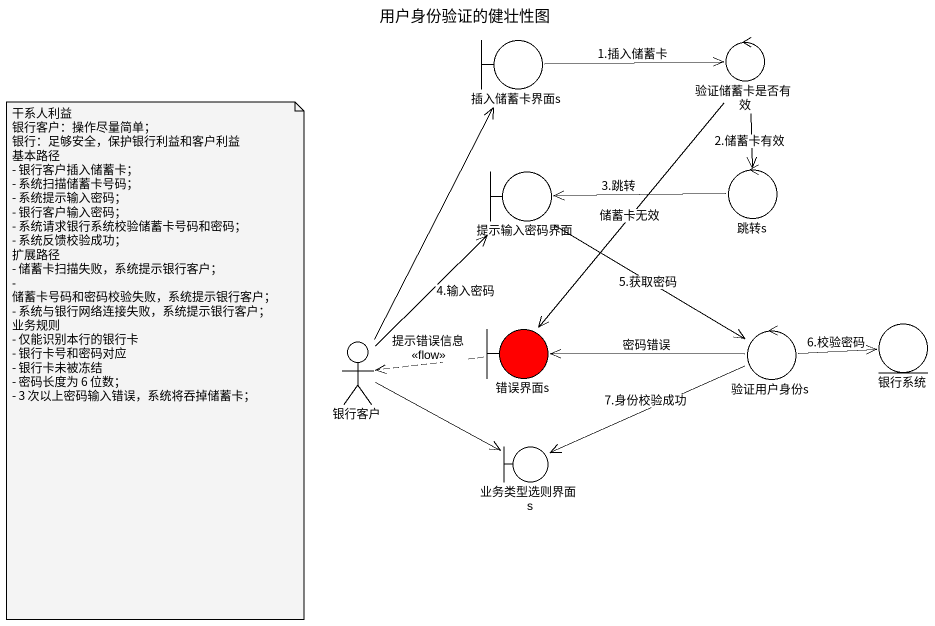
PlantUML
@startuml
title 用户身份验证的健壮性图
boundary 插入储蓄卡界面s
control 验证储蓄卡是否有效
control 跳转s
boundary 提示输入密码界面
actor 银行客户
boundary 错误界面s #FF0000
control 验证用户身份s
entity 银行系统
boundary 业务类型选则界面s
插入储蓄卡界面s -right-> 验证储蓄卡是否有效 : 1.插入储蓄卡
验证储蓄卡是否有效 --> 跳转s : 2.储蓄卡有效
验证储蓄卡是否有效 --> 错误界面s : 储蓄卡无效
跳转s -left-> 提示输入密码界面 : 3.跳转
提示输入密码界面 --> 验证用户身份s : 5.获取密码
银行客户 -up-> 插入储蓄卡界面s
银行客户 -up-> 提示输入密码界面 : 4.输入密码
银行客户 -right-> 业务类型选则界面s
错误界面s .left.> 银行客户 : 提示错误信息\n<<flow>>
验证用户身份s -left-> 错误界面s : 密码错误
验证用户身份s -right-> 银行系统 : 6.校验密码
验证用户身份s -left-> 业务类型选则界面s : 7.身份校验成功
note as N1
  干系人利益
  银行客户：操作尽量简单；
  银行：足够安全，保护银行利益和客户利益
  基本路径
  - 银行客户插入储蓄卡；
  - 系统扫描储蓄卡号码；
  - 系统提示输入密码；
  - 银行客户输入密码；
  - 系统请求银行系统校验储蓄卡号码和密码；
  - 系统反馈校验成功；
  扩展路径
  - 储蓄卡扫描失败，系统提示银行客户；
  - 储蓄卡号码和密码校验失败，系统提示银行客户；
  - 系统与银行网络连接失败，系统提示银行客户；
  业务规则
  - 仅能识别本行的银行卡
  - 银行卡号和密码对应
  - 银行卡未被冻结
  - 密码长度为 6 位数；
  - 3 次以上密码输入错误，系统将吞掉储蓄卡；
end note
@enduml
